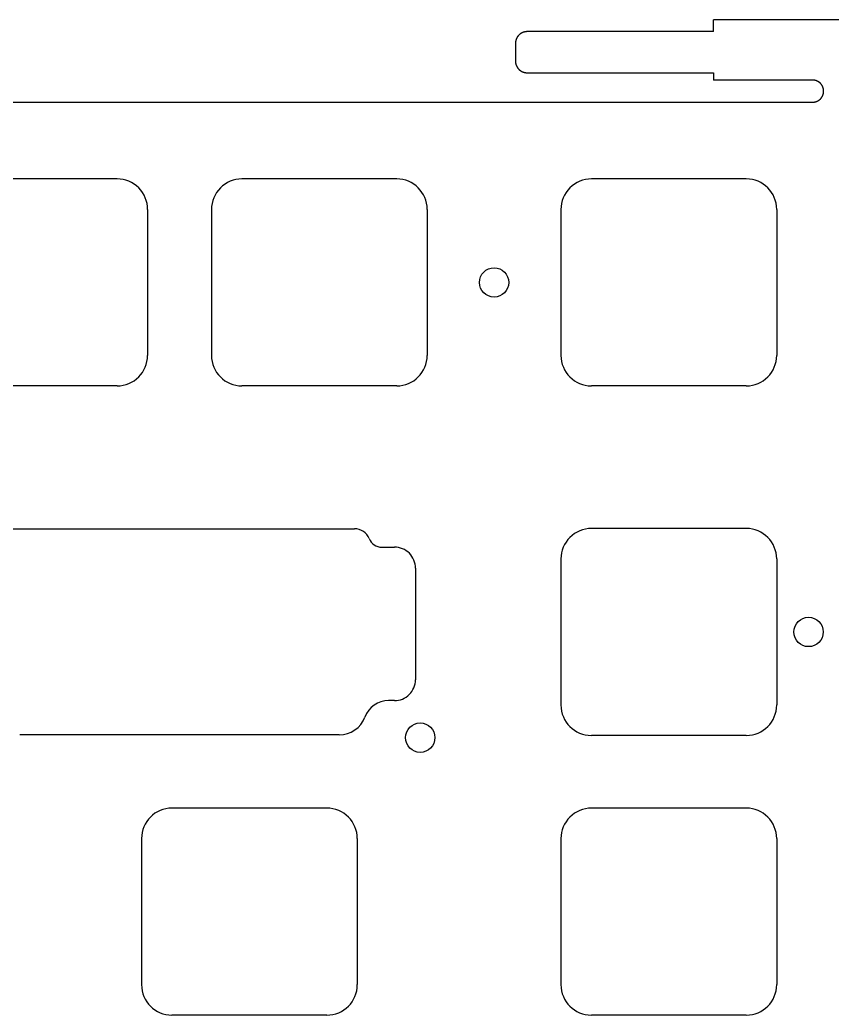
# Model space of a CAD drawing. Header units: millimetres. Extents: x -11 to 340, y -118 to 18.
# Drawn here: x 246.3 to 301.6, y -49.9 to 17.9 of the extents above; entities that cross this region are included whole.
import ezdxf

# ---------------------------------------------------------------- set-up
doc = ezdxf.new("R2010")
doc.units = ezdxf.units.MM
doc.header["$MEASUREMENT"] = 0
doc.layers.add('BLACK', color=7, linetype='CONTINUOUS')

msp = doc.modelspace()

# ---------------------------------------------------------------- linework, layer by layer
at = {"layer": 'BLACK', "linetype": 'Continuous'}
for p, q in [((293.5625, 17.082529), (293.5625, 17.882529)), ((323.5625, 17.882529), (293.5625, 17.882529)), ((280.424582, 16.952136), (280.417909, 16.947715)), ((280.431297, 16.956489), (280.424582, 16.952136)), ((280.438053, 16.960773), (280.431297, 16.956489)), ((280.444851, 16.964989), (280.438053, 16.960773)), ((280.451688, 16.969135), (280.444851, 16.964989)), ((280.458565, 16.973212), (280.451688, 16.969135)), ((280.465481, 16.977219), (280.458565, 16.973212)), ((280.472435, 16.981156), (280.465481, 16.977219)), ((280.479427, 16.985022), (280.472435, 16.981156)), ((280.486455, 16.988817), (280.479427, 16.985022)), ((280.493519, 16.992541), (280.486455, 16.988817)), ((280.500618, 16.996192), (280.493519, 16.992541)), ((280.507752, 16.999772), (280.500618, 16.996192)), ((280.51492, 17.00328), (280.507752, 16.999772)), ((280.522121, 17.006714), (280.51492, 17.00328)), ((280.529354, 17.010076), (280.522121, 17.006714)), ((280.536619, 17.013364), (280.529354, 17.010076)), ((280.543916, 17.016579), (280.536619, 17.013364)), ((280.551243, 17.01972), (280.543916, 17.016579)), ((280.5586, 17.022786), (280.551243, 17.01972)), ((280.565986, 17.025779), (280.5586, 17.022786)), ((280.573401, 17.028696), (280.565986, 17.025779)), ((280.580843, 17.031539), (280.573401, 17.028696)), ((280.588313, 17.034307), (280.580843, 17.031539)), ((280.59581, 17.036999), (280.588313, 17.034307)), ((280.603332, 17.039616), (280.59581, 17.036999)), ((280.61088, 17.042157), (280.603332, 17.039616)), ((280.618453, 17.044622), (280.61088, 17.042157)), ((280.62605, 17.047011), (280.618453, 17.044622)), ((280.63367, 17.049323), (280.62605, 17.047011)), ((280.641314, 17.051559), (280.63367, 17.049323)), ((280.64898, 17.053718), (280.641314, 17.051559)), ((280.656667, 17.055801), (280.64898, 17.053718)), ((280.664376, 17.057806), (280.656667, 17.055801)), ((280.672106, 17.059734), (280.664376, 17.057806)), ((280.679856, 17.061585), (280.672106, 17.059734)), ((280.687625, 17.063358), (280.679856, 17.061585)), ((280.695413, 17.065054), (280.687625, 17.063358)), ((280.70322, 17.066672), (280.695413, 17.065054)), ((280.711045, 17.068212), (280.70322, 17.066672)), ((280.718888, 17.069674), (280.711045, 17.068212)), ((280.726747, 17.071058), (280.718888, 17.069674)), ((280.734623, 17.072364), (280.726747, 17.071058)), ((280.742515, 17.073591), (280.734623, 17.072364)), ((280.750422, 17.07474), (280.742515, 17.073591)), ((280.758345, 17.07581), (280.750422, 17.07474)), ((280.766282, 17.076802), (280.758345, 17.07581)), ((280.774233, 17.077715), (280.766282, 17.076802)), ((280.782197, 17.078549), (280.774233, 17.077715)), ((280.790175, 17.079304), (280.782197, 17.078549)), ((280.798166, 17.07998), (280.790175, 17.079304)), ((280.806169, 17.080576), (280.798166, 17.07998)), ((280.814184, 17.081094), (280.806169, 17.080576)), ((280.82221, 17.081532), (280.814184, 17.081094)), ((280.830247, 17.081891), (280.82221, 17.081532)), ((280.838296, 17.08217), (280.830247, 17.081891)), ((280.846354, 17.082369), (280.838296, 17.08217)), ((280.854422, 17.082489), (280.846354, 17.082369)), ((280.8625, 17.082529), (280.854422, 17.082489)), ((293.5625, 17.082529), (280.8625, 17.082529)), ((280.062514, 16.287302), (280.0625, 16.283257)), ((280.0625, 16.283257), (280.0625, 16.282529)), ((280.0625, 16.282529), (280.0625, 15.082529)), ((280.062548, 16.291343), (280.062514, 16.287302)), ((280.062601, 16.295384), (280.062548, 16.291343)), ((280.062675, 16.29942), (280.062601, 16.295384)), ((280.062768, 16.303456), (280.062675, 16.29942)), ((280.062882, 16.307487), (280.062768, 16.303456)), ((280.063015, 16.311518), (280.062882, 16.307487)), ((280.063169, 16.315544), (280.063015, 16.311518)), ((280.063342, 16.31957), (280.063169, 16.315544)), ((280.063536, 16.32359), (280.063342, 16.31957)), ((280.063749, 16.327611), (280.063536, 16.32359)), ((280.063982, 16.331625), (280.063749, 16.327611)), ((280.064235, 16.33564), (280.063982, 16.331625)), ((280.064508, 16.339649), (280.064235, 16.33564)), ((280.064801, 16.343657), (280.064508, 16.339649)), ((280.065113, 16.34766), (280.064801, 16.343657)), ((280.065446, 16.351663), (280.065113, 16.34766)), ((280.065798, 16.35566), (280.065446, 16.351663)), ((280.06617, 16.359656), (280.065798, 16.35566)), ((280.066562, 16.363646), (280.06617, 16.359656)), ((280.066974, 16.367635), (280.066562, 16.363646)), ((280.067405, 16.371619), (280.066974, 16.367635)), ((280.067856, 16.375602), (280.067405, 16.371619)), ((280.068327, 16.379578), (280.067856, 16.375602)), ((280.068818, 16.383554), (280.068327, 16.379578)), ((280.069328, 16.387524), (280.068818, 16.383554)), ((280.069858, 16.391492), (280.069328, 16.387524)), ((280.070408, 16.395454), (280.069858, 16.391492)), ((280.070978, 16.399415), (280.070408, 16.395454)), ((280.071567, 16.40337), (280.070978, 16.399415)), ((280.072176, 16.407323), (280.071567, 16.40337)), ((280.072804, 16.41127), (280.072176, 16.407323)), ((280.073453, 16.415215), (280.072804, 16.41127)), ((280.07412, 16.419153), (280.073453, 16.415215)), ((280.074808, 16.42309), (280.07412, 16.419153)), ((280.075515, 16.427021), (280.074808, 16.42309)), ((280.076242, 16.430949), (280.075515, 16.427021)), ((280.076987, 16.434871), (280.076242, 16.430949)), ((280.077753, 16.43879), (280.076987, 16.434871)), ((280.078538, 16.442703), (280.077753, 16.43879)), ((280.079343, 16.446614), (280.078538, 16.442703)), ((280.080167, 16.450518), (280.079343, 16.446614)), ((280.081011, 16.454419), (280.080167, 16.450518)), ((280.081874, 16.458313), (280.081011, 16.454419)), ((280.082757, 16.462205), (280.081874, 16.458313)), ((280.083659, 16.46609), (280.082757, 16.462205)), ((280.08458, 16.469972), (280.083659, 16.46609)), ((280.085521, 16.473846), (280.08458, 16.469972)), ((280.086481, 16.477718), (280.085521, 16.473846)), ((280.087461, 16.481583), (280.086481, 16.477718)), ((280.08846, 16.485444), (280.087461, 16.481583)), ((280.089478, 16.489298), (280.08846, 16.485444)), ((280.090515, 16.493149), (280.089478, 16.489298)), ((280.091572, 16.496992), (280.090515, 16.493149)), ((280.092648, 16.500832), (280.091572, 16.496992)), ((280.093743, 16.504664), (280.092648, 16.500832)), ((280.094858, 16.508493), (280.093743, 16.504664)), ((280.095991, 16.512314), (280.094858, 16.508493)), ((280.097144, 16.516131), (280.095991, 16.512314)), ((280.098316, 16.51994), (280.097144, 16.516131)), ((280.099507, 16.523746), (280.098316, 16.51994)), ((280.100717, 16.527543), (280.099507, 16.523746)), ((280.101947, 16.531336), (280.100717, 16.527543)), ((280.103195, 16.535121), (280.101947, 16.531336)), ((280.104462, 16.538902), (280.103195, 16.535121)), ((280.105748, 16.542674), (280.104462, 16.538902)), ((280.107054, 16.546442), (280.105748, 16.542674)), ((280.108378, 16.550201), (280.107054, 16.546442)), ((280.109721, 16.553956), (280.108378, 16.550201)), ((280.111083, 16.557703), (280.109721, 16.553956)), ((280.112464, 16.561444), (280.111083, 16.557703)), ((280.113864, 16.565177), (280.112464, 16.561444)), ((280.115282, 16.568905), (280.113864, 16.565177)), ((280.116719, 16.572624), (280.115282, 16.568905)), ((280.118176, 16.576338), (280.116719, 16.572624)), ((280.11965, 16.580042), (280.118176, 16.576338)), ((280.121144, 16.583742), (280.11965, 16.580042)), ((280.122656, 16.587432), (280.121144, 16.583742)), ((280.124187, 16.591117), (280.122656, 16.587432)), ((280.125736, 16.594793), (280.124187, 16.591117)), ((280.127304, 16.598462), (280.125736, 16.594793)), ((280.12889, 16.602123), (280.127304, 16.598462)), ((280.130495, 16.605777), (280.12889, 16.602123)), ((280.132118, 16.609422), (280.130495, 16.605777)), ((280.13376, 16.613061), (280.132118, 16.609422)), ((280.13542, 16.61669), (280.13376, 16.613061)), ((280.137098, 16.620313), (280.13542, 16.61669)), ((280.138795, 16.623926), (280.137098, 16.620313)), ((280.14051, 16.627532), (280.138795, 16.623926)), ((280.142243, 16.631129), (280.14051, 16.627532)), ((280.143995, 16.634719), (280.142243, 16.631129)), ((280.145764, 16.638298), (280.143995, 16.634719)), ((280.147552, 16.641871), (280.145764, 16.638298)), ((280.149357, 16.645434), (280.147552, 16.641871)), ((280.151181, 16.648989), (280.149357, 16.645434)), ((280.153022, 16.652534), (280.151181, 16.648989)), ((280.154882, 16.656071), (280.153022, 16.652534)), ((280.156759, 16.659599), (280.154882, 16.656071)), ((280.158655, 16.663118), (280.156759, 16.659599)), ((280.160568, 16.666627), (280.158655, 16.663118)), ((280.162499, 16.670128), (280.160568, 16.666627)), ((280.164448, 16.673619), (280.162499, 16.670128)), ((280.166414, 16.677101), (280.164448, 16.673619)), ((280.168398, 16.680572), (280.166414, 16.677101)), ((280.1704, 16.684036), (280.168398, 16.680572)), ((280.172418, 16.687488), (280.1704, 16.684036)), ((280.174455, 16.690931), (280.172418, 16.687488)), ((280.176508, 16.694364), (280.174455, 16.690931)), ((280.17858, 16.697788), (280.176508, 16.694364)), ((280.180668, 16.7012), (280.17858, 16.697788)), ((280.182774, 16.704604), (280.180668, 16.7012)), ((280.184897, 16.707996), (280.182774, 16.704604)), ((280.187038, 16.711379), (280.184897, 16.707996)), ((280.189195, 16.714751), (280.187038, 16.711379)), ((280.191369, 16.718113), (280.189195, 16.714751)), ((280.19356, 16.721464), (280.191369, 16.718113)), ((280.195769, 16.724805), (280.19356, 16.721464)), ((280.197994, 16.728134), (280.195769, 16.724805)), ((280.200236, 16.731453), (280.197994, 16.728134)), ((280.202494, 16.73476), (280.200236, 16.731453)), ((280.20477, 16.738058), (280.202494, 16.73476)), ((280.207062, 16.741343), (280.20477, 16.738058)), ((280.209371, 16.744618), (280.207062, 16.741343)), ((280.211696, 16.747881), (280.209371, 16.744618)), ((280.214038, 16.751133), (280.211696, 16.747881)), ((280.216396, 16.754373), (280.214038, 16.751133)), ((280.21877, 16.757602), (280.216396, 16.754373)), ((280.221161, 16.760819), (280.21877, 16.757602)), ((280.223568, 16.764025), (280.221161, 16.760819)), ((280.225991, 16.767218), (280.223568, 16.764025)), ((280.22843, 16.7704), (280.225991, 16.767218)), ((280.230885, 16.773569), (280.22843, 16.7704)), ((280.233356, 16.776727), (280.230885, 16.773569)), ((280.235843, 16.779873), (280.233356, 16.776727)), ((280.238346, 16.783006), (280.235843, 16.779873)), ((280.240864, 16.786127), (280.238346, 16.783006)), ((280.243399, 16.789235), (280.240864, 16.786127)), ((280.245948, 16.792331), (280.243399, 16.789235)), ((280.248514, 16.795415), (280.245948, 16.792331)), ((280.251094, 16.798485), (280.248514, 16.795415)), ((280.253691, 16.801543), (280.251094, 16.798485)), ((280.256302, 16.804588), (280.253691, 16.801543)), ((280.258929, 16.80762), (280.256302, 16.804588)), ((280.261571, 16.810639), (280.258929, 16.80762)), ((280.264228, 16.813645), (280.261571, 16.810639)), ((280.2669, 16.816638), (280.264228, 16.813645)), ((280.269587, 16.819617), (280.2669, 16.816638)), ((280.272289, 16.822583), (280.269587, 16.819617)), ((280.275006, 16.825536), (280.272289, 16.822583)), ((280.277737, 16.828475), (280.275006, 16.825536)), ((280.280484, 16.831401), (280.277737, 16.828475)), ((280.283244, 16.834312), (280.280484, 16.831401)), ((280.28602, 16.83721), (280.283244, 16.834312)), ((280.288809, 16.840095), (280.28602, 16.83721)), ((280.291613, 16.842965), (280.288809, 16.840095)), ((280.294431, 16.845821), (280.291613, 16.842965)), ((280.30011, 16.851491), (280.294431, 16.845821)), ((280.305846, 16.857104), (280.30011, 16.851491)), ((280.311636, 16.86266), (280.305846, 16.857104)), ((280.317482, 16.868157), (280.311636, 16.86266)), ((280.323381, 16.873595), (280.317482, 16.868157)), ((280.329334, 16.878974), (280.323381, 16.873595)), ((280.33534, 16.884292), (280.329334, 16.878974)), ((280.341398, 16.889551), (280.33534, 16.884292)), ((280.347507, 16.894747), (280.341398, 16.889551)), ((280.353668, 16.899882), (280.347507, 16.894747)), ((280.359878, 16.904955), (280.353668, 16.899882)), ((280.366138, 16.909965), (280.359878, 16.904955)), ((280.372446, 16.914911), (280.366138, 16.909965)), ((280.378802, 16.919793), (280.372446, 16.914911)), ((280.385206, 16.924611), (280.378802, 16.919793)), ((280.391656, 16.929364), (280.385206, 16.924611)), ((280.398153, 16.934051), (280.391656, 16.929364)), ((280.404694, 16.938673), (280.398153, 16.934051)), ((280.41128, 16.943227), (280.404694, 16.938673)), ((280.417909, 16.947715), (280.41128, 16.943227)), ((280.0625, 15.082529), (280.06254, 15.074451)), ((280.06254, 15.074451), (280.06266, 15.066383)), ((280.06266, 15.066383), (280.062859, 15.058325)), ((280.062859, 15.058325), (280.063138, 15.050276)), ((280.063138, 15.050276), (280.063497, 15.042239)), ((280.063497, 15.042239), (280.063935, 15.034213)), ((280.063935, 15.034213), (280.064453, 15.026198)), ((280.064453, 15.026198), (280.065049, 15.018195)), ((280.065049, 15.018195), (280.065725, 15.010204)), ((280.065725, 15.010204), (280.06648, 15.002226)), ((280.06648, 15.002226), (280.067314, 14.994262)), ((280.067314, 14.994262), (280.068227, 14.986311)), ((280.068227, 14.986311), (280.069219, 14.978374)), ((280.069219, 14.978374), (280.070289, 14.970451)), ((280.070289, 14.970451), (280.071438, 14.962544)), ((280.071438, 14.962544), (280.072665, 14.954652)), ((280.072665, 14.954652), (280.073971, 14.946776)), ((280.073971, 14.946776), (280.075355, 14.938917)), ((280.075355, 14.938917), (280.076817, 14.931074)), ((280.076817, 14.931074), (280.078357, 14.923249)), ((280.078357, 14.923249), (280.079975, 14.915442)), ((280.079975, 14.915442), (280.081671, 14.907654)), ((280.081671, 14.907654), (280.083444, 14.899884)), ((280.083444, 14.899884), (280.085295, 14.892135)), ((280.085295, 14.892135), (280.087223, 14.884405)), ((280.087223, 14.884405), (280.089228, 14.876696)), ((280.089228, 14.876696), (280.091311, 14.869008)), ((280.091311, 14.869008), (280.09347, 14.861343)), ((280.09347, 14.861343), (280.095706, 14.853699)), ((280.095706, 14.853699), (280.098018, 14.846079)), ((280.098018, 14.846079), (280.100407, 14.838482)), ((280.100407, 14.838482), (280.102872, 14.830909)), ((280.102872, 14.830909), (280.105413, 14.823361)), ((280.105413, 14.823361), (280.10803, 14.815839)), ((280.10803, 14.815839), (280.110722, 14.808342)), ((280.110722, 14.808342), (280.11349, 14.800872)), ((280.11349, 14.800872), (280.116333, 14.79343)), ((280.116333, 14.79343), (280.11925, 14.786015)), ((280.11925, 14.786015), (280.122243, 14.778629)), ((280.122243, 14.778629), (280.125309, 14.771272)), ((280.125309, 14.771272), (280.12845, 14.763945)), ((280.12845, 14.763945), (280.131665, 14.756648)), ((280.131665, 14.756648), (280.134953, 14.749383)), ((280.134953, 14.749383), (280.138315, 14.74215)), ((280.138315, 14.74215), (280.141749, 14.734949)), ((280.141749, 14.734949), (280.145257, 14.727781)), ((280.145257, 14.727781), (280.148837, 14.720647)), ((280.148837, 14.720647), (280.152488, 14.713548)), ((280.152488, 14.713548), (280.156212, 14.706484)), ((280.156212, 14.706484), (280.160007, 14.699456)), ((280.160007, 14.699456), (280.163873, 14.692464)), ((280.163873, 14.692464), (280.16781, 14.68551)), ((280.16781, 14.68551), (280.171817, 14.678594)), ((280.171817, 14.678594), (280.175894, 14.671717)), ((280.175894, 14.671717), (280.18004, 14.66488)), ((280.18004, 14.66488), (280.184256, 14.658082)), ((280.184256, 14.658082), (280.18854, 14.651326)), ((280.18854, 14.651326), (280.192893, 14.644611)), ((280.192893, 14.644611), (280.197314, 14.637938)), ((280.197314, 14.637938), (280.201801, 14.631309)), ((280.201801, 14.631309), (280.206356, 14.624723)), ((280.206356, 14.624723), (280.210978, 14.618182)), ((280.210978, 14.618182), (280.215665, 14.611685)), ((280.215665, 14.611685), (280.220418, 14.605235)), ((280.220418, 14.605235), (280.225236, 14.598832)), ((280.225236, 14.598832), (280.230118, 14.592475)), ((280.230118, 14.592475), (280.235064, 14.586167)), ((280.235064, 14.586167), (280.240074, 14.579907)), ((280.240074, 14.579907), (280.245147, 14.573697)), ((280.245147, 14.573697), (280.250282, 14.567537)), ((280.250282, 14.567537), (280.255478, 14.561427)), ((280.255478, 14.561427), (280.260736, 14.555369)), ((280.260736, 14.555369), (280.266055, 14.549363)), ((280.266055, 14.549363), (280.271434, 14.54341)), ((280.271434, 14.54341), (280.276872, 14.537511)), ((280.276872, 14.537511), (280.282369, 14.531665)), ((280.282369, 14.531665), (280.287925, 14.525875)), ((280.287925, 14.525875), (280.293538, 14.52014)), ((280.293538, 14.52014), (280.299208, 14.514461)), ((280.299208, 14.514461), (280.302064, 14.511642)), ((280.302064, 14.511642), (280.304934, 14.508838)), ((280.304934, 14.508838), (280.307818, 14.506049)), ((280.307818, 14.506049), (280.310717, 14.503273)), ((280.310717, 14.503273), (280.313628, 14.500513)), ((280.313628, 14.500513), (280.316554, 14.497766)), ((280.316554, 14.497766), (280.319493, 14.495035)), ((280.319493, 14.495035), (280.322446, 14.492318)), ((280.322446, 14.492318), (280.325412, 14.489616)), ((280.325412, 14.489616), (280.328391, 14.486929)), ((280.328391, 14.486929), (280.331384, 14.484257)), ((280.331384, 14.484257), (280.33439, 14.4816)), ((280.33439, 14.4816), (280.337409, 14.478958)), ((280.337409, 14.478958), (280.340441, 14.476331)), ((280.340441, 14.476331), (280.343486, 14.47372)), ((280.343486, 14.47372), (280.346544, 14.471123)), ((280.346544, 14.471123), (280.349614, 14.468543)), ((280.349614, 14.468543), (280.352698, 14.465977)), ((280.352698, 14.465977), (280.355794, 14.463428)), ((280.355794, 14.463428), (280.358902, 14.460893)), ((280.358902, 14.460893), (280.362023, 14.458375)), ((280.362023, 14.458375), (280.365156, 14.455872)), ((280.365156, 14.455872), (280.368302, 14.453385)), ((280.368302, 14.453385), (280.371459, 14.450914)), ((280.371459, 14.450914), (280.374629, 14.448459)), ((280.374629, 14.448459), (280.377811, 14.44602)), ((280.377811, 14.44602), (280.381004, 14.443597)), ((280.381004, 14.443597), (280.38421, 14.44119)), ((280.38421, 14.44119), (280.387427, 14.438799)), ((280.387427, 14.438799), (280.390656, 14.436425)), ((280.390656, 14.436425), (280.393896, 14.434067)), ((280.393896, 14.434067), (280.397148, 14.431725)), ((280.397148, 14.431725), (280.400411, 14.4294)), ((280.400411, 14.4294), (280.403686, 14.427091)), ((280.403686, 14.427091), (280.406971, 14.424799)), ((280.406971, 14.424799), (280.410269, 14.422523)), ((280.410269, 14.422523), (280.413576, 14.420265)), ((280.413576, 14.420265), (280.416895, 14.418023)), ((280.416895, 14.418023), (280.420224, 14.415798)), ((280.420224, 14.415798), (280.423565, 14.413589)), ((280.423565, 14.413589), (280.426916, 14.411398)), ((280.426916, 14.411398), (280.430278, 14.409224)), ((280.430278, 14.409224), (280.43365, 14.407067)), ((280.43365, 14.407067), (280.437033, 14.404926)), ((280.437033, 14.404926), (280.440425, 14.402804)), ((280.440425, 14.402804), (280.443829, 14.400697)), ((280.443829, 14.400697), (280.447241, 14.398609)), ((280.447241, 14.398609), (280.450665, 14.396538)), ((280.450665, 14.396538), (280.454098, 14.394484)), ((280.454098, 14.394484), (280.457541, 14.392447)), ((280.457541, 14.392447), (280.460993, 14.390429)), ((280.460993, 14.390429), (280.464457, 14.388427)), ((280.464457, 14.388427), (280.467928, 14.386443)), ((280.467928, 14.386443), (280.47141, 14.384477)), ((280.47141, 14.384477), (280.474901, 14.382528)), ((280.474901, 14.382528), (280.478402, 14.380597)), ((280.478402, 14.380597), (280.481911, 14.378684)), ((280.481911, 14.378684), (280.48543, 14.376789)), ((280.48543, 14.376789), (280.488957, 14.374911)), ((280.488957, 14.374911), (280.492495, 14.373051)), ((280.492495, 14.373051), (280.49604, 14.37121)), ((280.49604, 14.37121), (280.499595, 14.369386)), ((280.499595, 14.369386), (280.503158, 14.367581)), ((280.503158, 14.367581), (280.506731, 14.365793)), ((280.506731, 14.365793), (280.51031, 14.364024)), ((280.51031, 14.364024), (280.5139, 14.362272)), ((280.5139, 14.362272), (280.517497, 14.360539)), ((280.517497, 14.360539), (280.521103, 14.358824)), ((280.521103, 14.358824), (280.524716, 14.357127)), ((280.524716, 14.357127), (280.528339, 14.355449)), ((280.528339, 14.355449), (280.531968, 14.353789)), ((280.531968, 14.353789), (280.535607, 14.352147)), ((280.535607, 14.352147), (280.539252, 14.350524)), ((280.539252, 14.350524), (280.542906, 14.348919)), ((280.542906, 14.348919), (280.546567, 14.347333)), ((280.546567, 14.347333), (280.550236, 14.345765)), ((280.550236, 14.345765), (280.553912, 14.344216)), ((280.553912, 14.344216), (280.557597, 14.342685)), ((280.557597, 14.342685), (280.561287, 14.341173)), ((280.561287, 14.341173), (280.564987, 14.339679)), ((280.564987, 14.339679), (280.568691, 14.338205)), ((280.568691, 14.338205), (280.572405, 14.336748)), ((280.572405, 14.336748), (280.576124, 14.335311)), ((280.576124, 14.335311), (280.579852, 14.333893)), ((280.579852, 14.333893), (280.583585, 14.332493)), ((280.583585, 14.332493), (280.587326, 14.331112)), ((280.587326, 14.331112), (280.591073, 14.32975)), ((280.591073, 14.32975), (280.594828, 14.328407)), ((280.594828, 14.328407), (280.598587, 14.327083)), ((280.598587, 14.327083), (280.602355, 14.325777)), ((280.602355, 14.325777), (280.606127, 14.324491)), ((280.606127, 14.324491), (280.609908, 14.323224)), ((280.609908, 14.323224), (280.613693, 14.321976)), ((280.613693, 14.321976), (280.617486, 14.320746)), ((280.617486, 14.320746), (280.621283, 14.319536)), ((280.621283, 14.319536), (280.625089, 14.318345)), ((280.625089, 14.318345), (280.628898, 14.317173)), ((280.628898, 14.317173), (280.632715, 14.31602)), ((280.632715, 14.31602), (280.636536, 14.314887)), ((280.636536, 14.314887), (280.640365, 14.313772)), ((280.640365, 14.313772), (280.644197, 14.312677)), ((280.644197, 14.312677), (280.648037, 14.311601)), ((280.648037, 14.311601), (280.65188, 14.310544)), ((280.65188, 14.310544), (280.655731, 14.309507)), ((280.655731, 14.309507), (280.659585, 14.308489)), ((280.659585, 14.308489), (280.663446, 14.30749)), ((280.663446, 14.30749), (280.667311, 14.30651)), ((280.667311, 14.30651), (280.671183, 14.30555)), ((280.671183, 14.30555), (280.675057, 14.304609)), ((280.675057, 14.304609), (280.678939, 14.303688)), ((280.678939, 14.303688), (280.682824, 14.302786)), ((280.682824, 14.302786), (280.686716, 14.301903)), ((280.686716, 14.301903), (280.69061, 14.30104)), ((280.69061, 14.30104), (280.694512, 14.300196)), ((280.694512, 14.300196), (280.698415, 14.299372)), ((280.698415, 14.299372), (280.702326, 14.298567)), ((280.702326, 14.298567), (280.706239, 14.297782)), ((280.706239, 14.297782), (280.710158, 14.297016)), ((280.710158, 14.297016), (280.71408, 14.296271)), ((280.71408, 14.296271), (280.718008, 14.295544)), ((280.718008, 14.295544), (280.721939, 14.294837)), ((280.721939, 14.294837), (280.725876, 14.294149)), ((280.725876, 14.294149), (280.729814, 14.293482)), ((280.729814, 14.293482), (280.733759, 14.292833)), ((280.733759, 14.292833), (280.737706, 14.292205)), ((280.737706, 14.292205), (280.741659, 14.291596)), ((280.741659, 14.291596), (280.745614, 14.291007)), ((280.745614, 14.291007), (280.749575, 14.290437)), ((280.749575, 14.290437), (280.753537, 14.289887)), ((280.753537, 14.289887), (280.757505, 14.289357)), ((280.757505, 14.289357), (280.761475, 14.288847)), ((280.761475, 14.288847), (280.765451, 14.288356)), ((280.765451, 14.288356), (280.769427, 14.287885)), ((280.769427, 14.287885), (280.77341, 14.287434)), ((280.77341, 14.287434), (280.777394, 14.287003)), ((280.777394, 14.287003), (280.781383, 14.286591)), ((280.781383, 14.286591), (280.785373, 14.286199)), ((280.785373, 14.286199), (280.789369, 14.285827)), ((280.789369, 14.285827), (280.793366, 14.285475)), ((280.793366, 14.285475), (280.797369, 14.285142)), ((280.797369, 14.285142), (280.801372, 14.28483)), ((280.801372, 14.28483), (280.80538, 14.284537)), ((280.80538, 14.284537), (280.809389, 14.284264)), ((280.809389, 14.284264), (280.813404, 14.284011)), ((280.813404, 14.284011), (280.817419, 14.283778)), ((280.817419, 14.283778), (280.821439, 14.283565)), ((280.821439, 14.283565), (280.825459, 14.283371)), ((280.825459, 14.283371), (280.829485, 14.283198)), ((280.829485, 14.283198), (280.833511, 14.283044)), ((280.833511, 14.283044), (280.837542, 14.282911)), ((280.837542, 14.282911), (280.841573, 14.282797)), ((280.841573, 14.282797), (280.845609, 14.282704)), ((280.845609, 14.282704), (280.849645, 14.28263)), ((280.849645, 14.28263), (280.853686, 14.282577)), ((280.853686, 14.282577), (280.857727, 14.282543)), ((280.857727, 14.282543), (280.861772, 14.282529)), ((280.861772, 14.282529), (280.8625, 14.282529)), ((280.8625, 14.282529), (293.5625, 14.282529)), ((293.5625, 14.282529), (293.5625, 13.78)), ((300.3125, 13.78), (293.5625, 13.78)), ((300.313297, 13.78), (300.3125, 13.78)), ((300.317214, 13.779985), (300.313297, 13.78)), ((300.321126, 13.779951), (300.317214, 13.779985)), ((300.325039, 13.779897), (300.321126, 13.779951)), ((300.328947, 13.779823), (300.325039, 13.779897)), ((300.332854, 13.779729), (300.328947, 13.779823)), ((300.336757, 13.779615), (300.332854, 13.779729)), ((300.340659, 13.779481), (300.336757, 13.779615)), ((300.344556, 13.779327), (300.340659, 13.779481)), ((300.348454, 13.779153), (300.344556, 13.779327)), ((300.352346, 13.77896), (300.348454, 13.779153)), ((300.356237, 13.778746), (300.352346, 13.77896)), ((300.360123, 13.778512), (300.356237, 13.778746)), ((300.364009, 13.778259), (300.360123, 13.778512)), ((300.36789, 13.777986), (300.364009, 13.778259)), ((300.37177, 13.777692), (300.36789, 13.777986)), ((300.375644, 13.777379), (300.37177, 13.777692)), ((300.379518, 13.777047), (300.375644, 13.777379)), ((300.383386, 13.776694), (300.379518, 13.777047)), ((300.387253, 13.776321), (300.383386, 13.776694)), ((300.391114, 13.775929), (300.387253, 13.776321)), ((300.394975, 13.775517), (300.391114, 13.775929)), ((300.39883, 13.775085), (300.394975, 13.775517)), ((300.402683, 13.774634), (300.39883, 13.775085)), ((300.406531, 13.774162), (300.402683, 13.774634)), ((300.410378, 13.773671), (300.406531, 13.774162)), ((300.414218, 13.77316), (300.410378, 13.773671)), ((300.418058, 13.77263), (300.414218, 13.77316)), ((300.421891, 13.77208), (300.418058, 13.77263)), ((300.425722, 13.77151), (300.421891, 13.77208)), ((300.429548, 13.77092), (300.425722, 13.77151)), ((300.433371, 13.770311), (300.429548, 13.77092)), ((300.437189, 13.769682), (300.433371, 13.770311)), ((300.441004, 13.769034), (300.437189, 13.769682)), ((300.444813, 13.768366), (300.441004, 13.769034)), ((300.448621, 13.767678), (300.444813, 13.768366)), ((300.452421, 13.766971), (300.448621, 13.767678)), ((300.45622, 13.766244), (300.452421, 13.766971)), ((300.460012, 13.765498), (300.45622, 13.766244)), ((300.463801, 13.764732), (300.460012, 13.765498)), ((300.467584, 13.763947), (300.463801, 13.764732)), ((300.471365, 13.763142), (300.467584, 13.763947)), ((300.475138, 13.762318), (300.471365, 13.763142)), ((300.478909, 13.761474), (300.475138, 13.762318)), ((300.482673, 13.760611), (300.478909, 13.761474)), ((300.486434, 13.759728), (300.482673, 13.760611)), ((300.490188, 13.758826), (300.486434, 13.759728)), ((300.49394, 13.757904), (300.490188, 13.758826)), ((300.497683, 13.756964), (300.49394, 13.757904)), ((300.501424, 13.756004), (300.497683, 13.756964)), ((300.505158, 13.755024), (300.501424, 13.756004)), ((300.508888, 13.754025), (300.505158, 13.755024)), ((300.512611, 13.753008), (300.508888, 13.754025)), ((300.51633, 13.75197), (300.512611, 13.753008)), ((300.520042, 13.750914), (300.51633, 13.75197)), ((300.52375, 13.749838), (300.520042, 13.750914)), ((300.52745, 13.748743), (300.52375, 13.749838)), ((300.531147, 13.747629), (300.52745, 13.748743)), ((300.534836, 13.746496), (300.531147, 13.747629)), ((300.538521, 13.745343), (300.534836, 13.746496)), ((300.542197, 13.744172), (300.538521, 13.745343)), ((300.54587, 13.742981), (300.542197, 13.744172)), ((300.549535, 13.741772), (300.54587, 13.742981)), ((300.553195, 13.740543), (300.549535, 13.741772)), ((300.556847, 13.739296), (300.553195, 13.740543)), ((300.560494, 13.738029), (300.556847, 13.739296)), ((300.564133, 13.736744), (300.560494, 13.738029)), ((300.567768, 13.735439), (300.564133, 13.736744)), ((300.571394, 13.734116), (300.567768, 13.735439)), ((300.575015, 13.732774), (300.571394, 13.734116)), ((300.578627, 13.731413), (300.575015, 13.732774)), ((300.582234, 13.730033), (300.578627, 13.731413)), ((300.585832, 13.728635), (300.582234, 13.730033)), ((300.589426, 13.727218), (300.585832, 13.728635)), ((300.59301, 13.725782), (300.589426, 13.727218)), ((300.596588, 13.724327), (300.59301, 13.725782)), ((300.600158, 13.722854), (300.596588, 13.724327)), ((300.603722, 13.721362), (300.600158, 13.722854)), ((300.607277, 13.719852), (300.603722, 13.721362)), ((300.610826, 13.718323), (300.607277, 13.719852)), ((300.614365, 13.716776), (300.610826, 13.718323)), ((300.617899, 13.715209), (300.614365, 13.716776)), ((300.621422, 13.713625), (300.617899, 13.715209)), ((300.62494, 13.712022), (300.621422, 13.713625)), ((300.628448, 13.710402), (300.62494, 13.712022)), ((300.63195, 13.708762), (300.628448, 13.710402)), ((300.635441, 13.707105), (300.63195, 13.708762)), ((300.638926, 13.705428), (300.635441, 13.707105)), ((300.642401, 13.703735), (300.638926, 13.705428)), ((300.645869, 13.702022), (300.642401, 13.703735)), ((300.649327, 13.700292), (300.645869, 13.702022)), ((300.652778, 13.698543), (300.649327, 13.700292)), ((300.656219, 13.696777), (300.652778, 13.698543)), ((300.659653, 13.694993), (300.656219, 13.696777)), ((300.663076, 13.693191), (300.659653, 13.694993)), ((300.666491, 13.69137), (300.663076, 13.693191)), ((300.669896, 13.689533), (300.666491, 13.69137)), ((300.673293, 13.687676), (300.669896, 13.689533)), ((300.67668, 13.685803), (300.673293, 13.687676)), ((300.680058, 13.683912), (300.67668, 13.685803)), ((300.683426, 13.682003), (300.680058, 13.683912)), ((300.686786, 13.680076), (300.683426, 13.682003)), ((300.690134, 13.678132), (300.686786, 13.680076)), ((300.693474, 13.676171), (300.690134, 13.678132)), ((300.696803, 13.674192), (300.693474, 13.676171)), ((300.700124, 13.672195), (300.696803, 13.674192)), ((300.703433, 13.670182), (300.700124, 13.672195)), ((300.706733, 13.66815), (300.703433, 13.670182)), ((300.710022, 13.666102), (300.706733, 13.66815)), ((300.713302, 13.664037), (300.710022, 13.666102)), ((300.71657, 13.661954), (300.713302, 13.664037)), ((300.719829, 13.659854), (300.71657, 13.661954)), ((300.723077, 13.657738), (300.719829, 13.659854)), ((300.726314, 13.655604), (300.723077, 13.657738)), ((300.72954, 13.653454), (300.726314, 13.655604)), ((300.732756, 13.651286), (300.72954, 13.653454)), ((300.735961, 13.649102), (300.732756, 13.651286)), ((300.739155, 13.646901), (300.735961, 13.649102)), ((300.742337, 13.644684), (300.739155, 13.646901)), ((300.745509, 13.64245), (300.742337, 13.644684)), ((300.748669, 13.6402), (300.745509, 13.64245)), ((300.751818, 13.637932), (300.748669, 13.6402)), ((300.754955, 13.635649), (300.751818, 13.637932)), ((300.758081, 13.633349), (300.754955, 13.635649)), ((300.761195, 13.631033), (300.758081, 13.633349)), ((300.764297, 13.628701), (300.761195, 13.631033)), ((300.767388, 13.626352), (300.764297, 13.628701)), ((300.770467, 13.623988), (300.767388, 13.626352)), ((300.773533, 13.621607), (300.770467, 13.623988)), ((300.776588, 13.619211), (300.773533, 13.621607)), ((300.77963, 13.616799), (300.776588, 13.619211)), ((300.78266, 13.61437), (300.77963, 13.616799)), ((300.785677, 13.611927), (300.78266, 13.61437)), ((300.788683, 13.609467), (300.785677, 13.611927)), ((300.791675, 13.606992), (300.788683, 13.609467)), ((300.794655, 13.604502), (300.791675, 13.606992)), ((300.797623, 13.601996), (300.794655, 13.604502)), ((300.800577, 13.599474), (300.797623, 13.601996)), ((300.803519, 13.596938), (300.800577, 13.599474)), ((300.806447, 13.594386), (300.803519, 13.596938)), ((300.809363, 13.591819), (300.806447, 13.594386)), ((300.812265, 13.589237), (300.809363, 13.591819)), ((300.815154, 13.58664), (300.812265, 13.589237)), ((300.81803, 13.584028), (300.815154, 13.58664)), ((300.820892, 13.581401), (300.81803, 13.584028)), ((300.823741, 13.57876), (300.820892, 13.581401)), ((300.826576, 13.576103), (300.823741, 13.57876)), ((300.829398, 13.573433), (300.826576, 13.576103)), ((300.832205, 13.570747), (300.829398, 13.573433)), ((300.834999, 13.568048), (300.832205, 13.570747)), ((300.837779, 13.565334), (300.834999, 13.568048)), ((300.840545, 13.562605), (300.837779, 13.565334)), ((300.843297, 13.559863), (300.840545, 13.562605)), ((300.848758, 13.554335), (300.843297, 13.559863)), ((300.854162, 13.548752), (300.848758, 13.554335)), ((300.859508, 13.543114), (300.854162, 13.548752)), ((300.864795, 13.537422), (300.859508, 13.543114)), ((300.870022, 13.531676), (300.864795, 13.537422)), ((300.87519, 13.525876), (300.870022, 13.531676)), ((300.880298, 13.520025), (300.87519, 13.525876)), ((300.885344, 13.514121), (300.880298, 13.520025)), ((300.890329, 13.508167), (300.885344, 13.514121)), ((300.895251, 13.502163), (300.890329, 13.508167)), ((300.900111, 13.496109), (300.895251, 13.502163)), ((300.904907, 13.490006), (300.900111, 13.496109)), ((300.90964, 13.483855), (300.904907, 13.490006)), ((300.914307, 13.477657), (300.90964, 13.483855)), ((300.91891, 13.471413), (300.914307, 13.477657)), ((300.923448, 13.465122), (300.91891, 13.471413)), ((300.927919, 13.458786), (300.923448, 13.465122)), ((300.932324, 13.452406), (300.927919, 13.458786)), ((300.936662, 13.445983), (300.932324, 13.452406)), ((300.940932, 13.439516), (300.936662, 13.445983)), ((300.945134, 13.433007), (300.940932, 13.439516)), ((300.949269, 13.426456), (300.945134, 13.433007)), ((300.953334, 13.419865), (300.949269, 13.426456)), ((300.95733, 13.413234), (300.953334, 13.419865)), ((300.961256, 13.406564), (300.95733, 13.413234)), ((300.965113, 13.399855), (300.961256, 13.406564)), ((300.968899, 13.393108), (300.965113, 13.399855)), ((300.972614, 13.386324), (300.968899, 13.393108)), ((300.976257, 13.379504), (300.972614, 13.386324)), ((300.97983, 13.372648), (300.976257, 13.379504)), ((300.98333, 13.365757), (300.97983, 13.372648)), ((300.986758, 13.358832), (300.98333, 13.365757)), ((300.990114, 13.351873), (300.986758, 13.358832)), ((300.993396, 13.344882), (300.990114, 13.351873)), ((300.996606, 13.337858), (300.993396, 13.344882)), ((300.999742, 13.330803), (300.996606, 13.337858)), ((301.002804, 13.323718), (300.999742, 13.330803)), ((301.005792, 13.316602), (301.002804, 13.323718)), ((301.008706, 13.309457), (301.005792, 13.316602)), ((301.011545, 13.302283), (301.008706, 13.309457)), ((301.014309, 13.295081), (301.011545, 13.302283)), ((301.016999, 13.287852), (301.014309, 13.295081)), ((301.019612, 13.280597), (301.016999, 13.287852)), ((301.022151, 13.273315), (301.019612, 13.280597)), ((301.024613, 13.266007), (301.022151, 13.273315)), ((301.027, 13.258675), (301.024613, 13.266007)), ((301.02931, 13.251319), (301.027, 13.258675)), ((301.031545, 13.243939), (301.02931, 13.251319)), ((301.033702, 13.236536), (301.031545, 13.243939)), ((301.035783, 13.229111), (301.033702, 13.236536)), ((301.037787, 13.221664), (301.035783, 13.229111)), ((301.039714, 13.214196), (301.037787, 13.221664)), ((301.041564, 13.206708), (301.039714, 13.214196)), ((301.043336, 13.199199), (301.041564, 13.206708)), ((301.045031, 13.191671), (301.043336, 13.199199)), ((301.046648, 13.184124), (301.045031, 13.191671)), ((301.048187, 13.176559), (301.046648, 13.184124)), ((301.047232, 12.878698), (301.047998, 12.882488)), ((301.047998, 12.882488), (301.048744, 12.88628)), ((301.049649, 13.168976), (301.048187, 13.176559)), ((301.048744, 12.88628), (301.049471, 12.890079)), ((301.049471, 12.890079), (301.050178, 12.893879)), ((301.051032, 13.161376), (301.049649, 13.168976)), ((301.050178, 12.893879), (301.050866, 12.897686)), ((301.050866, 12.897686), (301.051534, 12.901495)), ((301.052337, 13.153759), (301.051032, 13.161376)), ((301.051534, 12.901495), (301.052182, 12.905311)), ((301.052182, 12.905311), (301.052811, 12.909128)), ((301.053564, 13.146125), (301.052337, 13.153759)), ((301.052811, 12.909128), (301.05342, 12.912952)), ((301.05342, 12.912952), (301.05401, 12.916777)), ((301.054713, 13.138476), (301.053564, 13.146125)), ((301.05401, 12.916777), (301.05458, 12.920609)), ((301.05458, 12.920609), (301.05513, 12.924442)), ((301.055783, 13.130812), (301.054713, 13.138476)), ((301.05513, 12.924442), (301.05566, 12.928281)), ((301.05566, 12.928281), (301.056171, 12.932122)), ((301.056774, 13.123133), (301.055783, 13.130812)), ((301.056171, 12.932122), (301.056662, 12.935969)), ((301.056662, 12.935969), (301.057134, 12.939816)), ((301.057687, 13.11544), (301.056774, 13.123133)), ((301.057134, 12.939816), (301.057585, 12.94367)), ((301.057585, 12.94367), (301.058017, 12.947525)), ((301.058521, 13.107732), (301.057687, 13.11544)), ((301.058017, 12.947525), (301.058429, 12.951385)), ((301.058429, 12.951385), (301.058821, 12.955247)), ((301.059275, 13.100012), (301.058521, 13.107732)), ((301.058821, 12.955247), (301.059194, 12.959114)), ((301.059194, 12.959114), (301.059547, 12.962982)), ((301.059951, 13.092279), (301.059275, 13.100012)), ((301.059547, 12.962982), (301.059879, 12.966856)), ((301.059879, 12.966856), (301.060192, 12.97073)), ((301.060548, 13.084533), (301.059951, 13.092279)), ((301.060192, 12.97073), (301.060486, 12.97461)), ((301.060486, 12.97461), (301.060759, 12.978491)), ((301.061065, 13.076775), (301.060548, 13.084533)), ((301.060759, 12.978491), (301.061012, 12.982376)), ((301.061012, 12.982376), (301.061246, 12.986263)), ((301.061503, 13.069006), (301.061065, 13.076775)), ((301.061246, 12.986263), (301.06146, 12.990154)), ((301.06146, 12.990154), (301.061653, 12.994046)), ((301.061862, 13.061225), (301.061503, 13.069006)), ((301.061653, 12.994046), (301.061827, 12.997943)), ((301.061827, 12.997943), (301.061981, 13.001841)), ((301.062141, 13.053434), (301.061862, 13.061225)), ((301.061981, 13.001841), (301.062115, 13.005743)), ((301.062115, 13.005743), (301.062229, 13.009646)), ((301.06234, 13.045632), (301.062141, 13.053434)), ((301.062229, 13.009646), (301.062323, 13.013553)), ((301.062323, 13.013553), (301.062397, 13.017461)), ((301.06246, 13.037821), (301.06234, 13.045632)), ((301.062397, 13.017461), (301.062451, 13.021373)), ((301.062451, 13.021373), (301.062485, 13.025286)), ((301.0625, 13.03), (301.06246, 13.037821)), ((301.062485, 13.025286), (301.0625, 13.029203)), ((301.0625, 13.029203), (301.0625, 13.03)), ((172.55, 12.28), (300.3125, 12.28)), ((300.3125, 12.28), (300.320321, 12.28004)), ((300.320321, 12.28004), (300.328132, 12.28016)), ((300.328132, 12.28016), (300.335934, 12.280359)), ((300.335934, 12.280359), (300.343725, 12.280638)), ((300.343725, 12.280638), (300.351506, 12.280997)), ((300.351506, 12.280997), (300.359275, 12.281435)), ((300.359275, 12.281435), (300.367033, 12.281952)), ((300.367033, 12.281952), (300.374779, 12.282549)), ((300.374779, 12.282549), (300.382512, 12.283225)), ((300.382512, 12.283225), (300.390233, 12.283979)), ((300.390233, 12.283979), (300.39794, 12.284813)), ((300.39794, 12.284813), (300.405633, 12.285726)), ((300.405633, 12.285726), (300.413312, 12.286717)), ((300.413312, 12.286717), (300.420976, 12.287787)), ((300.420976, 12.287787), (300.428626, 12.288936)), ((300.428626, 12.288936), (300.436259, 12.290163)), ((300.436259, 12.290163), (300.443876, 12.291468)), ((300.443876, 12.291468), (300.451476, 12.292851)), ((300.451476, 12.292851), (300.459059, 12.294313)), ((300.459059, 12.294313), (300.466625, 12.295852)), ((300.466625, 12.295852), (300.474172, 12.297469)), ((300.474172, 12.297469), (300.4817, 12.299164)), ((300.4817, 12.299164), (300.489208, 12.300936)), ((300.489208, 12.300936), (300.496697, 12.302786)), ((300.496697, 12.302786), (300.504165, 12.304713)), ((300.504165, 12.304713), (300.511612, 12.306717)), ((300.511612, 12.306717), (300.519037, 12.308798)), ((300.519037, 12.308798), (300.526439, 12.310955)), ((300.526439, 12.310955), (300.533819, 12.313189)), ((300.533819, 12.313189), (300.541176, 12.3155)), ((300.541176, 12.3155), (300.548508, 12.317887)), ((300.548508, 12.317887), (300.555815, 12.320349)), ((300.555815, 12.320349), (300.563097, 12.322888)), ((300.563097, 12.322888), (300.570353, 12.325501)), ((300.570353, 12.325501), (300.577582, 12.328191)), ((300.577582, 12.328191), (300.584784, 12.330955)), ((300.584784, 12.330955), (300.591957, 12.333794)), ((300.591957, 12.333794), (300.599102, 12.336708)), ((300.599102, 12.336708), (300.606218, 12.339696)), ((300.606218, 12.339696), (300.613304, 12.342758)), ((300.613304, 12.342758), (300.620359, 12.345894)), ((300.620359, 12.345894), (300.627382, 12.349103)), ((300.627382, 12.349103), (300.634373, 12.352386)), ((300.634373, 12.352386), (300.641332, 12.355742)), ((300.641332, 12.355742), (300.648257, 12.35917)), ((300.648257, 12.35917), (300.655148, 12.36267)), ((300.655148, 12.36267), (300.662004, 12.366242)), ((300.662004, 12.366242), (300.668824, 12.369886)), ((300.668824, 12.369886), (300.675608, 12.373601)), ((300.675608, 12.373601), (300.682355, 12.377387)), ((300.682355, 12.377387), (300.689064, 12.381244)), ((300.689064, 12.381244), (300.695734, 12.38517)), ((300.695734, 12.38517), (300.702366, 12.389166)), ((300.702366, 12.389166), (300.708957, 12.393231)), ((300.708957, 12.393231), (300.715507, 12.397365)), ((300.715507, 12.397365), (300.722016, 12.401568)), ((300.722016, 12.401568), (300.728483, 12.405838)), ((300.728483, 12.405838), (300.734907, 12.410176)), ((300.734907, 12.410176), (300.741287, 12.414581)), ((300.741287, 12.414581), (300.747622, 12.419052)), ((300.747622, 12.419052), (300.753913, 12.42359)), ((300.753913, 12.42359), (300.760158, 12.428192)), ((300.760158, 12.428192), (300.766356, 12.43286)), ((300.766356, 12.43286), (300.772506, 12.437593)), ((300.772506, 12.437593), (300.778609, 12.442389)), ((300.778609, 12.442389), (300.784663, 12.447248)), ((300.784663, 12.447248), (300.790667, 12.452171)), ((300.790667, 12.452171), (300.796622, 12.457156)), ((300.796622, 12.457156), (300.802525, 12.462202)), ((300.802525, 12.462202), (300.808376, 12.467309)), ((300.808376, 12.467309), (300.814176, 12.472477)), ((300.814176, 12.472477), (300.819922, 12.477705)), ((300.819922, 12.477705), (300.825614, 12.482992)), ((300.825614, 12.482992), (300.831253, 12.488338)), ((300.831253, 12.488338), (300.836836, 12.493742)), ((300.836836, 12.493742), (300.842363, 12.499203)), ((300.842363, 12.499203), (300.845105, 12.501955)), ((300.845105, 12.501955), (300.847834, 12.504721)), ((300.847834, 12.504721), (300.850548, 12.507501)), ((300.850548, 12.507501), (300.853248, 12.510294)), ((300.853248, 12.510294), (300.855933, 12.513102)), ((300.855933, 12.513102), (300.858604, 12.515924)), ((300.858604, 12.515924), (300.86126, 12.518759)), ((300.86126, 12.518759), (300.863901, 12.521608)), ((300.863901, 12.521608), (300.866528, 12.52447)), ((300.866528, 12.52447), (300.86914, 12.527346)), ((300.86914, 12.527346), (300.871737, 12.530235)), ((300.871737, 12.530235), (300.874319, 12.533137)), ((300.874319, 12.533137), (300.876886, 12.536052)), ((300.876886, 12.536052), (300.879438, 12.538981)), ((300.879438, 12.538981), (300.881974, 12.541923)), ((300.881974, 12.541923), (300.884496, 12.544877)), ((300.884496, 12.544877), (300.887002, 12.547844)), ((300.887002, 12.547844), (300.889492, 12.550824)), ((300.889492, 12.550824), (300.891967, 12.553817)), ((300.891967, 12.553817), (300.894427, 12.556822)), ((300.894427, 12.556822), (300.89687, 12.55984)), ((300.89687, 12.55984), (300.899299, 12.56287)), ((300.899299, 12.56287), (300.901711, 12.565912)), ((300.901711, 12.565912), (300.904107, 12.568967)), ((300.904107, 12.568967), (300.906488, 12.572033)), ((300.906488, 12.572033), (300.908852, 12.575112)), ((300.908852, 12.575112), (300.911201, 12.578202)), ((300.911201, 12.578202), (300.913533, 12.581305)), ((300.913533, 12.581305), (300.915849, 12.584419)), ((300.915849, 12.584419), (300.918149, 12.587545)), ((300.918149, 12.587545), (300.920432, 12.590682)), ((300.920432, 12.590682), (300.9227, 12.593831)), ((300.9227, 12.593831), (300.92495, 12.596991)), ((300.92495, 12.596991), (300.927184, 12.600163)), ((300.927184, 12.600163), (300.929401, 12.603345)), ((300.929401, 12.603345), (300.931603, 12.606539)), ((300.931603, 12.606539), (300.933786, 12.609743)), ((300.933786, 12.609743), (300.935954, 12.612959)), ((300.935954, 12.612959), (300.938104, 12.616185)), ((300.938104, 12.616185), (300.940238, 12.619423)), ((300.940238, 12.619423), (300.942354, 12.62267)), ((300.942354, 12.62267), (300.944454, 12.625929)), ((300.944454, 12.625929), (300.946537, 12.629198)), ((300.946537, 12.629198), (300.948602, 12.632477)), ((300.948602, 12.632477), (300.95065, 12.635766)), ((300.95065, 12.635766), (300.952682, 12.639067)), ((300.952682, 12.639067), (300.954695, 12.642376)), ((300.954695, 12.642376), (300.956692, 12.645696)), ((300.956692, 12.645696), (300.958671, 12.649025)), ((300.958671, 12.649025), (300.960632, 12.652366)), ((300.960632, 12.652366), (300.962576, 12.655714)), ((300.962576, 12.655714), (300.964503, 12.659074)), ((300.964503, 12.659074), (300.966412, 12.662441)), ((300.966412, 12.662441), (300.968303, 12.66582)), ((300.968303, 12.66582), (300.970176, 12.669206)), ((300.970176, 12.669206), (300.972033, 12.672604)), ((300.972033, 12.672604), (300.97387, 12.676009)), ((300.97387, 12.676009), (300.975691, 12.679424)), ((300.975691, 12.679424), (300.977493, 12.682847)), ((300.977493, 12.682847), (300.979277, 12.68628)), ((300.979277, 12.68628), (300.981043, 12.689721)), ((300.981043, 12.689721), (300.982792, 12.693172)), ((300.982792, 12.693172), (300.984522, 12.69663)), ((300.984522, 12.69663), (300.986235, 12.700098)), ((300.986235, 12.700098), (300.987928, 12.703573)), ((300.987928, 12.703573), (300.989605, 12.707058)), ((300.989605, 12.707058), (300.991262, 12.71055)), ((300.991262, 12.71055), (300.992902, 12.714052)), ((300.992902, 12.714052), (300.994522, 12.71756)), ((300.994522, 12.71756), (300.996125, 12.721077)), ((300.996125, 12.721077), (300.997709, 12.724601)), ((300.997709, 12.724601), (300.999276, 12.728135)), ((300.999276, 12.728135), (301.000823, 12.731674)), ((301.000823, 12.731674), (301.002352, 12.735223)), ((301.002352, 12.735223), (301.003862, 12.738778)), ((301.003862, 12.738778), (301.005354, 12.742342)), ((301.005354, 12.742342), (301.006827, 12.745911)), ((301.006827, 12.745911), (301.008282, 12.74949)), ((301.008282, 12.74949), (301.009718, 12.753074)), ((301.009718, 12.753074), (301.011135, 12.756667)), ((301.011135, 12.756667), (301.012533, 12.760266)), ((301.012533, 12.760266), (301.013913, 12.763873)), ((301.013913, 12.763873), (301.015274, 12.767485)), ((301.015274, 12.767485), (301.016616, 12.771106)), ((301.016616, 12.771106), (301.017939, 12.774732)), ((301.017939, 12.774732), (301.019244, 12.778366)), ((301.019244, 12.778366), (301.020529, 12.782005)), ((301.020529, 12.782005), (301.021796, 12.785653)), ((301.021796, 12.785653), (301.023043, 12.789305)), ((301.023043, 12.789305), (301.024272, 12.792965)), ((301.024272, 12.792965), (301.025481, 12.796629)), ((301.025481, 12.796629), (301.026672, 12.800302)), ((301.026672, 12.800302), (301.027843, 12.803979)), ((301.027843, 12.803979), (301.028996, 12.807664)), ((301.028996, 12.807664), (301.030129, 12.811352)), ((301.030129, 12.811352), (301.031243, 12.815049)), ((301.031243, 12.815049), (301.032338, 12.81875)), ((301.032338, 12.81875), (301.033414, 12.822458)), ((301.033414, 12.822458), (301.03447, 12.826169)), ((301.03447, 12.826169), (301.035508, 12.829889)), ((301.035508, 12.829889), (301.036525, 12.833612)), ((301.036525, 12.833612), (301.037524, 12.837342)), ((301.037524, 12.837342), (301.038504, 12.841075)), ((301.038504, 12.841075), (301.039464, 12.844816)), ((301.039464, 12.844816), (301.040404, 12.84856)), ((301.040404, 12.84856), (301.041326, 12.852311)), ((301.041326, 12.852311), (301.042228, 12.856065)), ((301.042228, 12.856065), (301.043111, 12.859827)), ((301.043111, 12.859827), (301.043974, 12.863591)), ((301.043974, 12.863591), (301.044818, 12.867362)), ((301.044818, 12.867362), (301.045642, 12.871135)), ((301.045642, 12.871135), (301.046447, 12.874916)), ((301.046447, 12.874916), (301.047232, 12.878698)), ((252.925, 7.05), (242.374999, 7.05)), ((261.425001, 7.049998), (261.425001, 7.05)), ((271.975, 7.05), (261.425001, 7.05)), ((285.237501, 7.049998), (285.237501, 7.05)), ((295.7875, 7.05), (285.237501, 7.05)), ((255, 4.975), (255, -4.975)), ((259.350001, 4.975), (259.350001, -4.975)), ((274.050001, 4.975), (274.050001, -4.975)), ((283.162501, 4.975), (283.162501, -4.975)), ((297.862501, 4.975), (297.862501, -4.975)), ((252.925, -7.05), (242.375, -7.05)), ((271.975001, -7.05), (261.425, -7.05)), ((271.975001, -7.050001), (271.975001, -7.05)), ((295.787501, -7.05), (285.2375, -7.05)), ((295.787501, -7.050001), (295.787501, -7.05)), ((245.247375, -16.7849), (269.102575, -16.7849)), ((285.237501, -16.762502), (285.237501, -16.7625)), ((295.7875, -16.7625), (285.237501, -16.7625)), ((270.959775, -18.03706), (271.825375, -18.03706)), ((283.162501, -18.8375), (283.162501, -28.7875)), ((297.862501, -18.8375), (297.862501, -28.7875)), ((273.250365, -19.46206), (273.250365, -27.0629)), ((271.813458, -28.48794), (271.421325, -28.48794)), ((268.050425, -30.82441), (246.299575, -30.82441)), ((295.787501, -30.8625), (285.2375, -30.8625)), ((295.787501, -30.862501), (295.787501, -30.8625)), ((267.2125, -35.8125), (256.662499, -35.8125)), ((285.237501, -35.812502), (285.237501, -35.8125)), ((295.7875, -35.8125), (285.237501, -35.8125)), ((254.5875, -37.8875), (254.5875, -47.837501)), ((269.2875, -37.8875), (269.2875, -47.8375)), ((283.162501, -37.8875), (283.162501, -47.8375)), ((297.862501, -37.8875), (297.862501, -47.8375)), ((267.2125, -49.9125), (256.6625, -49.9125)), ((295.787501, -49.9125), (285.2375, -49.9125)), ((295.787501, -49.912501), (295.787501, -49.9125))]:
    msp.add_line(p, q, dxfattribs=at)
at = {"layer": 'BLACK'}
for centre in [(278.60625, 0), (300.0375, -23.8125), (273.575, -31.0125)]:
    msp.add_circle(centre, 1, dxfattribs=at)
for centre, radius, start, end in [((252.925, 4.975005), 2.074995, 359.99986194, 90), ((261.425, 4.975), 2.074999, 89.99997239, 180), ((271.975, 4.975), 2.075, 0, 90), ((285.2375, 4.975), 2.074999, 89.99997239, 180), ((295.7875, 4.975), 2.075, 0, 90), ((252.925, -4.974995), 2.075, 270, 359.99986194), ((261.425, -4.975), 2.075, 180, 270), ((271.975, -4.975), 2.075001, 270.00002761, 0), ((285.2375, -4.975), 2.075, 180, 270), ((295.7875, -4.975), 2.075001, 270.00002761, 0), ((269.10254, -17.85989), 1.07499, 22.02370504, 89.99813454), ((285.2375, -18.8375), 2.074999, 89.99997239, 180), ((295.7875, -18.8375), 2.075, 0, 90), ((270.9598, -17.1086), 0.92846, 202.02452102, 269.99845724), ((271.8254, -19.462), 1.42494, 359.99758749, 90.00100523), ((271.82524, -27.06286), 1.425125, 269.52631186, 359.99839184), ((271.42133, -30.21288), 1.724936, 90.00016608, 159.45408213), ((285.2375, -28.7875), 2.075, 180, 270), ((295.7875, -28.7875), 2.075001, 270.00002761, 0), ((268.05034, -28.94933), 1.875082, 270.0025973, 339.45098232), ((256.662504, -37.887504), 2.075004, 90.00013806, 179.99988955), ((267.2125, -37.8875), 2.075, 0, 90), ((285.2375, -37.8875), 2.074999, 89.99997239, 180), ((295.7875, -37.8875), 2.075, 0, 90), ((256.662502, -47.837498), 2.075002, 180.00008284, 269.99994478), ((267.2125, -47.8375), 2.075, 270, 0), ((285.2375, -47.8375), 2.075, 180, 270), ((295.7875, -47.8375), 2.075001, 270.00002761, 0)]:
    msp.add_arc(centre, radius, start, end, dxfattribs=at)

doc.saveas('drawing.dxf')
